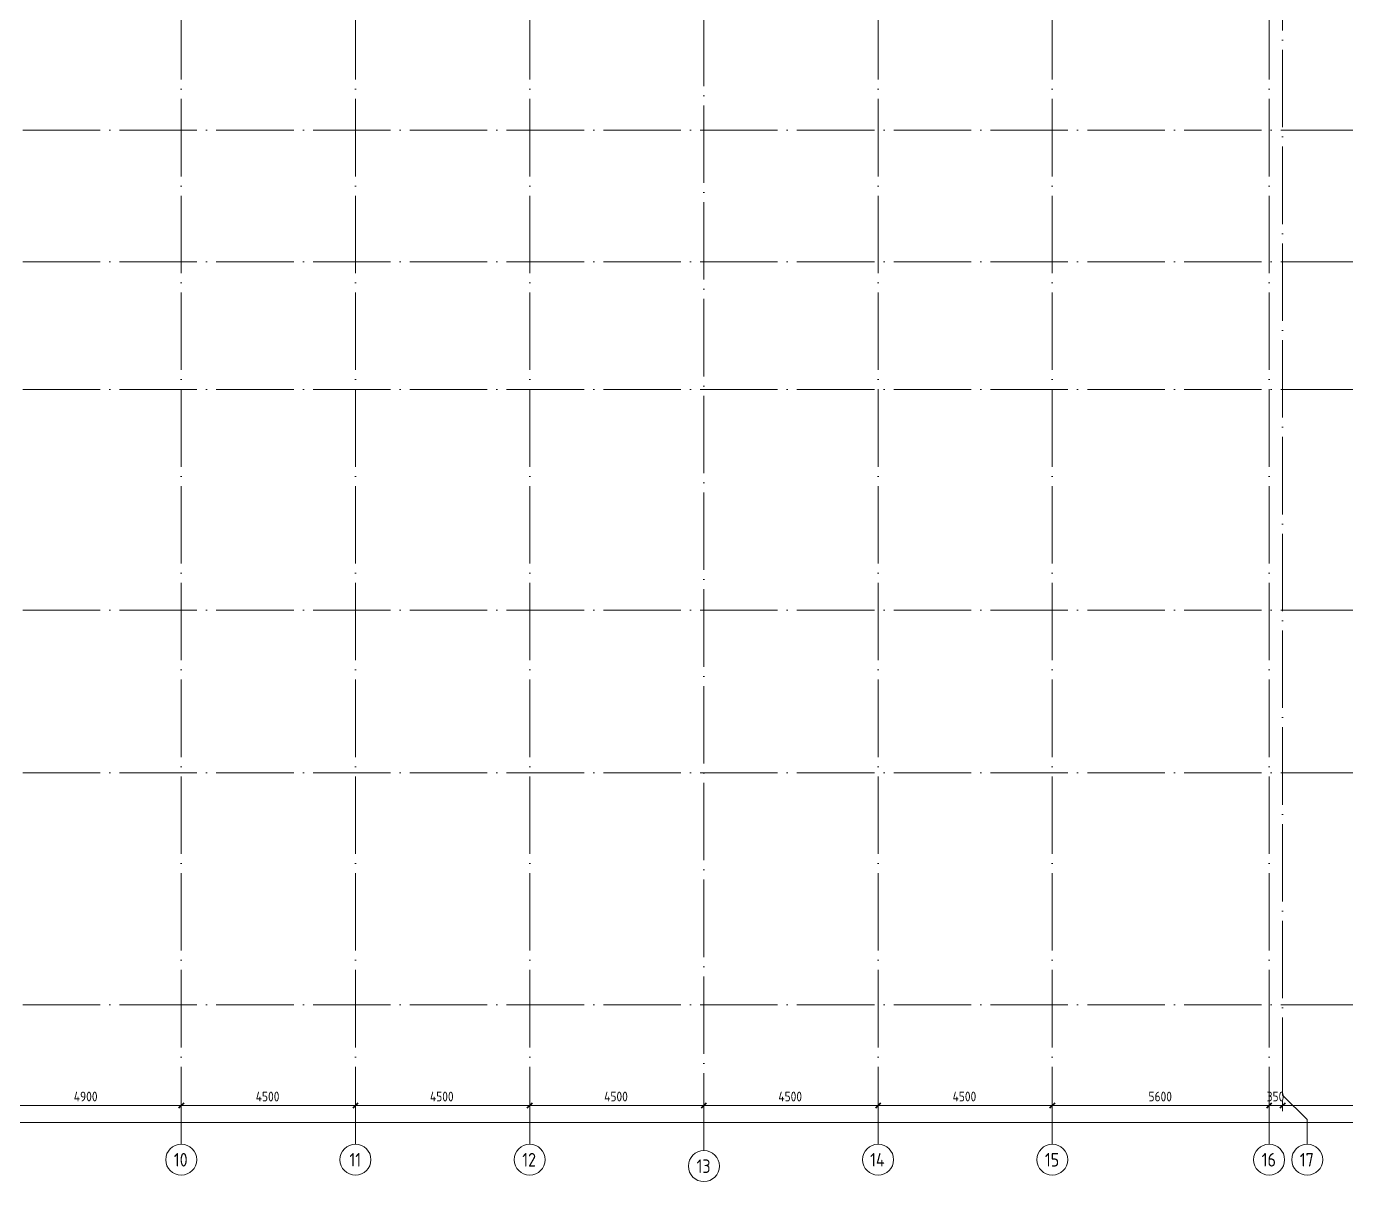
# Model space of a CAD drawing. Header units: millimetres. Extents: x -4370 to 196781, y -4577 to 61202.
# Drawn here: x 37050 to 71152, y -4539 to 25303 of the extents above; entities that cross this region are included whole.
import ezdxf

# ---------------------------------------------------------------- set-up
doc = ezdxf.new("R2010")
doc.units = ezdxf.units.MM
doc.linetypes.add('ADSK_Линия сетки', pattern=[2500, 2000, -250, 0, -250])
for name, color, linetype, lineweight in [('A-____-____-DIMS', 211, 'Continuous', 9), ('A-____-____-DIMS-100', 211, 'Continuous', 9), ('S-GRID-____-IDEN', 1, 'Continuous', 20), ('S-GRID-____-OTLN', 1, 'Continuous', 9)]:
    doc.layers.add(name, color=color, linetype=linetype, lineweight=lineweight)
doc.styles.add('GOST Common', font='GOST_Common.ttf', dxfattribs={"width": 0.9, "height": 350})
doc.styles.add('GOST Common_1', font='GOST_Common.ttf', dxfattribs={"width": 0.9, "height": 250})
doc.dimstyles.new('ADSK_Основной_2_5_мм_Округление_до_10_мм', dxfattribs={"dimscale": 304.8, "dimtxt": 0.824897, "dimasz": 0.463911, "dimexe": 0.492126, "dimexo": 0.001615, "dimgap": 0.098425, "dimtad": 1, "dimdec": 0, "dimlfac": 304.8, "dimrnd": 10, "dimdsep": 46, "dimtxsty": 'GOST Common_1', "dimblk1": 'OBLIQUE', "dimblk2": 'OBLIQUE', "dimsah": 1, "dimcen": 0.09, "dimdle": 0.492126, "dimazin": 2, "dimtfac": 1, "dimtdec": 4, "dimtix": 1, "dimtmove": 0, "dimatfit": 3, "dimfxl": 1, "dimtvp": 1, "dimtolj": 1, "dimtzin": 0, "dimlwd": 20, "dimlwe": 20, "dimarcsym": 2})

# ---------------------------------------------------------------- blocks, each defined once
blk = doc.blocks.new('Ось сетки - Круг_Ø8 мм-8258-О_АИ_ПП_0_000_Целиком')
at = {"layer": 'S-GRID-____-IDEN'}
for start, end in [(360, 180), (180, 360)]:
    blk.add_arc((0, 0), 4, start, end, dxfattribs=at)
blk = doc.blocks.new('DIMBLOCK35-О_АИ_ПП_0_000_Целиком')
at = {"layer": 'A-____-____-DIMS-100', "lineweight": 20}
for p, q in [((-150, -3013), (152900, -3013)), ((0, -3063), (0, -2863)), ((0, -3013), (0, -3063)), ((152750, -3063), (152750, -2863)), ((152750, -3013), (152750, -3063))]:
    blk.add_line(p, q, dxfattribs=at)
at = {"layer": 'A-____-____-DIMS-100', "lineweight": 40}
for p, q in [((0, -3013), (-71, -3084)), ((0, -3013), (71, -2942)), ((152750, -3013), (152679, -3084)), ((152750, -3013), (152821, -2942))]:
    blk.add_line(p, q, dxfattribs=at)
at = {"layer": 'A-____-____-DIMS-100', "color": 0, "lineweight": 20, "insert": (75925, -2656), "char_height": 250, "width": 1079.01, "attachment_point": 1, "line_spacing_factor": 1.022761, "style": 'GOST Common_1'}
blk.add_mtext('152750', dxfattribs=at)
blk = doc.blocks.new('_Oblique')
at = {"color": 0, "linetype": 'ByBlock', "lineweight": -2}
blk.add_line((-0.5, -0.5), (0.5, 0.5), dxfattribs=at)
blk = doc.blocks.new('DIMBLOCK62-О_АИ_ПП_0_000_Целиком')
at = {"layer": 'A-____-____-DIMS-100', "lineweight": 40}
for p, q in [((69500, -2573), (69429, -2643)), ((69500, -2573), (69571, -2502)), ((74800, -2573), (74729, -2643)), ((74800, -2573), (74871, -2502))]:
    blk.add_line(p, q, dxfattribs=at)
at = {"layer": 'A-____-____-DIMS-100', "lineweight": 20}
for p, q in [((69500, -2453), (69500, -2723)), ((69500, -2573), (69500, -2453)), ((74800, -2573), (69500, -2573)), ((74800, -2523), (74800, -2723)), ((74800, -2573), (74800, -2523))]:
    blk.add_line(p, q, dxfattribs=at)
at = {"layer": 'A-____-____-DIMS-100', "color": 0, "lineweight": 20, "insert": (71835, -2216), "char_height": 250, "width": 756.84, "attachment_point": 1, "line_spacing_factor": 1.022761, "style": 'GOST Common_1'}
blk.add_mtext('5300', dxfattribs=at)
blk = doc.blocks.new('DIMBLOCK63-О_АИ_ПП_0_000_Целиком')
at = {"layer": 'A-____-____-DIMS-100', "lineweight": 40}
for p, q in [((69150, -2573), (69079, -2643)), ((69150, -2573), (69221, -2502)), ((69500, -2573), (69429, -2643)), ((69500, -2573), (69571, -2502))]:
    blk.add_line(p, q, dxfattribs=at)
at = {"layer": 'A-____-____-DIMS-100', "lineweight": 20}
for p, q in [((69150, -2523), (69150, -2723)), ((69150, -2573), (69150, -2523)), ((69500, -2573), (69150, -2573)), ((69500, -2453), (69500, -2723)), ((69500, -2573), (69500, -2453))]:
    blk.add_line(p, q, dxfattribs=at)
at = {"layer": 'A-____-____-DIMS-100', "color": 0, "lineweight": 20, "insert": (69088, -2216), "char_height": 250, "width": 567.63, "attachment_point": 1, "line_spacing_factor": 1.022761, "style": 'GOST Common_1'}
blk.add_mtext('350', dxfattribs=at)
blk = doc.blocks.new('DIMBLOCK64-О_АИ_ПП_0_000_Целиком')
at = {"layer": 'A-____-____-DIMS-100', "lineweight": 40}
for p, q in [((63550, -2573), (63479, -2643)), ((63550, -2573), (63621, -2502)), ((69150, -2573), (69079, -2643)), ((69150, -2573), (69221, -2502))]:
    blk.add_line(p, q, dxfattribs=at)
at = {"layer": 'A-____-____-DIMS-100', "lineweight": 20}
for p, q in [((63550, -2523), (63550, -2723)), ((63550, -2573), (63550, -2523)), ((69150, -2573), (63550, -2573)), ((69150, -2523), (69150, -2723)), ((69150, -2573), (69150, -2523))]:
    blk.add_line(p, q, dxfattribs=at)
at = {"layer": 'A-____-____-DIMS-100', "color": 0, "lineweight": 20, "insert": (66035, -2216), "char_height": 250, "width": 756.84, "attachment_point": 1, "line_spacing_factor": 1.022761, "style": 'GOST Common_1'}
blk.add_mtext('5600', dxfattribs=at)
blk = doc.blocks.new('DIMBLOCK65-О_АИ_ПП_0_000_Целиком')
at = {"layer": 'A-____-____-DIMS-100', "lineweight": 40}
for p, q in [((59050, -2573), (58979, -2643)), ((59050, -2573), (59121, -2502)), ((63550, -2573), (63479, -2643)), ((63550, -2573), (63621, -2502))]:
    blk.add_line(p, q, dxfattribs=at)
at = {"layer": 'A-____-____-DIMS-100', "lineweight": 20}
for p, q in [((59050, -2523), (59050, -2723)), ((59050, -2573), (59050, -2523)), ((63550, -2573), (59050, -2573)), ((63550, -2523), (63550, -2723)), ((63550, -2573), (63550, -2523))]:
    blk.add_line(p, q, dxfattribs=at)
at = {"layer": 'A-____-____-DIMS-100', "color": 0, "lineweight": 20, "insert": (60974, -2216), "char_height": 250, "width": 782.41, "attachment_point": 1, "line_spacing_factor": 1.022761, "style": 'GOST Common_1'}
blk.add_mtext('4500', dxfattribs=at)
blk = doc.blocks.new('DIMBLOCK66-О_АИ_ПП_0_000_Целиком')
at = {"layer": 'A-____-____-DIMS-100', "lineweight": 40}
for p, q in [((54550, -2573), (54479, -2643)), ((54550, -2573), (54621, -2502)), ((59050, -2573), (58979, -2643)), ((59050, -2573), (59121, -2502))]:
    blk.add_line(p, q, dxfattribs=at)
at = {"layer": 'A-____-____-DIMS-100', "lineweight": 20}
for p, q in [((54550, -2523), (54550, -2723)), ((54550, -2573), (54550, -2523)), ((59050, -2573), (54550, -2573)), ((59050, -2523), (59050, -2723)), ((59050, -2573), (59050, -2523))]:
    blk.add_line(p, q, dxfattribs=at)
at = {"layer": 'A-____-____-DIMS-100', "color": 0, "lineweight": 20, "insert": (56474, -2216), "char_height": 250, "width": 782.41, "attachment_point": 1, "line_spacing_factor": 1.022761, "style": 'GOST Common_1'}
blk.add_mtext('4500', dxfattribs=at)
blk = doc.blocks.new('DIMBLOCK67-О_АИ_ПП_0_000_Целиком')
at = {"layer": 'A-____-____-DIMS-100', "lineweight": 40}
for p, q in [((50050, -2573), (49979, -2643)), ((50050, -2573), (50121, -2502)), ((54550, -2573), (54479, -2643)), ((54550, -2573), (54621, -2502))]:
    blk.add_line(p, q, dxfattribs=at)
at = {"layer": 'A-____-____-DIMS-100', "lineweight": 20}
for p, q in [((50050, -2523), (50050, -2723)), ((50050, -2573), (50050, -2523)), ((54550, -2573), (50050, -2573)), ((54550, -2523), (54550, -2723)), ((54550, -2573), (54550, -2523))]:
    blk.add_line(p, q, dxfattribs=at)
at = {"layer": 'A-____-____-DIMS-100', "color": 0, "lineweight": 20, "insert": (51974, -2216), "char_height": 250, "width": 782.41, "attachment_point": 1, "line_spacing_factor": 1.022761, "style": 'GOST Common_1'}
blk.add_mtext('4500', dxfattribs=at)
blk = doc.blocks.new('DIMBLOCK68-О_АИ_ПП_0_000_Целиком')
at = {"layer": 'A-____-____-DIMS-100', "lineweight": 40}
for p, q in [((45550, -2573), (45479, -2643)), ((45550, -2573), (45621, -2502)), ((50050, -2573), (49979, -2643)), ((50050, -2573), (50121, -2502))]:
    blk.add_line(p, q, dxfattribs=at)
at = {"layer": 'A-____-____-DIMS-100', "lineweight": 20}
for p, q in [((45550, -2523), (45550, -2723)), ((45550, -2573), (45550, -2523)), ((50050, -2573), (45550, -2573)), ((50050, -2523), (50050, -2723)), ((50050, -2573), (50050, -2523))]:
    blk.add_line(p, q, dxfattribs=at)
at = {"layer": 'A-____-____-DIMS-100', "color": 0, "lineweight": 20, "insert": (47474, -2216), "char_height": 250, "width": 782.41, "attachment_point": 1, "line_spacing_factor": 1.022761, "style": 'GOST Common_1'}
blk.add_mtext('4500', dxfattribs=at)
blk = doc.blocks.new('DIMBLOCK69-О_АИ_ПП_0_000_Целиком')
at = {"layer": 'A-____-____-DIMS-100', "lineweight": 40}
for p, q in [((41050, -2573), (40979, -2643)), ((41050, -2573), (41121, -2502)), ((45550, -2573), (45479, -2643)), ((45550, -2573), (45621, -2502))]:
    blk.add_line(p, q, dxfattribs=at)
at = {"layer": 'A-____-____-DIMS-100', "lineweight": 20}
for p, q in [((41050, -2523), (41050, -2723)), ((41050, -2573), (41050, -2523)), ((45550, -2573), (41050, -2573)), ((45550, -2523), (45550, -2723)), ((45550, -2573), (45550, -2523))]:
    blk.add_line(p, q, dxfattribs=at)
at = {"layer": 'A-____-____-DIMS-100', "color": 0, "lineweight": 20, "insert": (42974, -2216), "char_height": 250, "width": 782.41, "attachment_point": 1, "line_spacing_factor": 1.022761, "style": 'GOST Common_1'}
blk.add_mtext('4500', dxfattribs=at)
blk = doc.blocks.new('DIMBLOCK70-О_АИ_ПП_0_000_Целиком')
at = {"layer": 'A-____-____-DIMS-100', "lineweight": 40}
for p, q in [((36150, -2573), (36079, -2643)), ((36150, -2573), (36221, -2502)), ((41050, -2573), (40979, -2643)), ((41050, -2573), (41121, -2502))]:
    blk.add_line(p, q, dxfattribs=at)
at = {"layer": 'A-____-____-DIMS-100', "lineweight": 20}
for p, q in [((36150, -2523), (36150, -2723)), ((36150, -2573), (36150, -2523)), ((41050, -2573), (36150, -2573)), ((41050, -2523), (41050, -2723)), ((41050, -2573), (41050, -2523))]:
    blk.add_line(p, q, dxfattribs=at)
at = {"layer": 'A-____-____-DIMS-100', "color": 0, "lineweight": 20, "insert": (38274, -2216), "char_height": 250, "width": 782.41, "attachment_point": 1, "line_spacing_factor": 1.022761, "style": 'GOST Common_1'}
blk.add_mtext('4900', dxfattribs=at)

msp = doc.modelspace()

# ---------------------------------------------------------------- linework, layer by layer
at = {"layer": 'S-GRID-____-OTLN', "linetype": 'ADSK_Линия сетки'}
for p, q in [((41050, -3572.657751), (41050, 60644.999414)), ((45550, -3572.657751), (45550, 60644.999414)), ((50050, -3572.657751), (50050, 60644.999414)), ((54550, -3738.83936), (54550, 60644.999414)), ((59050, -3572.657751), (59050, 60644.999414)), ((63549.999976, -3572.657751), (63549.999976, 60644.999414)), ((69150, -3572.657751), (69150, 60644.999414)), ((69500, -2302.657751), (69500, 60644.999414)), ((-3047.723308, 22625.000586), (156348.554077, 22625.000586)), ((-3047.723308, 19225.000586), (156348.554077, 19225.000586)), ((-3047.723308, 15925.000586), (156348.554077, 15925.000586)), ((-3047.723308, 10225.000586), (156348.554077, 10225.000586)), ((-3047.723308, 6025.000586), (156348.554077, 6025.000586)), ((-3047.723308, 25.000586), (156348.554077, 25.000586))]:
    msp.add_line(p, q, dxfattribs=at)
at = {"layer": 'S-GRID-____-OTLN'}
for p, q in [((69500, -2302.657751), (70135, -2937.657751)), ((70135, -2937.657751), (70135, -3572.657751))]:
    msp.add_line(p, q, dxfattribs=at)

# ---------------------------------------------------------------- block references
at = {"layer": 'S-GRID-____-IDEN', "xscale": 99.99999999999993, "yscale": 99.99999999999993, "zscale": 99.99999999999993}
for p in [(41050, -3972.657751), (45550, -3972.657751), (50050, -3972.657751), (54550, -4138.83936), (59050, -3972.657751), (63549.999976, -3972.657751), (69150, -3972.657751), (70135, -3972.657751)]:
    msp.add_blockref('Ось сетки - Круг_Ø8 мм-8258-О_АИ_ПП_0_000_Целиком', p, dxfattribs=at)

# ---------------------------------------------------------------- texts
at = {"layer": 'S-GRID-____-IDEN', "lineweight": 9, "char_height": 350, "attachment_point": 1, "style": 'GOST Common'}
for s, insert, width in [('10', (40858.819337, -3800.124393), 461.772), ('11', (45394.369337, -3800.124393), 375.18975), ('12', (49858.819337, -3800.124393), 461.772), ('13', (54361.519337, -3966.306003), 454.5568125), ('14', (58843.969337, -3800.124393), 497.8479375), ('15', (63358.819312, -3800.124393), 461.772), ('16', (68958.819337, -3800.124393), 461.772), ('17', (69943.819337, -3800.124393), 461.772)]:
    msp.add_mtext(s, dxfattribs=dict(at, insert=insert, width=width))

# ---------------------------------------------------------------- dimensions: what is measured, and where the dimension line sits
at = {"layer": 'A-____-____-DIMS', "lineweight": 20}
for base, p1, p2, override, picture, middle in [((36150, -2572.657751), (41050, -2672.642649), (36150, -2672.642649), {"dimpost": '<>', "dimfxl": 4900}, 'DIMBLOCK70-О_АИ_ПП_0_000_Целиком', (38600, -2417.657751)), ((41050, -2572.657751), (45550, -2672.642649), (41050, -2672.642649), {"dimpost": '<>', "dimfxl": 4500}, 'DIMBLOCK69-О_АИ_ПП_0_000_Целиком', (43300, -2417.657751)), ((45550, -2572.657751), (50050, -2672.642649), (45550, -2672.642649), {"dimpost": '<>', "dimfxl": 4500}, 'DIMBLOCK68-О_АИ_ПП_0_000_Целиком', (47800, -2417.657751)), ((50050, -2572.657751), (54550, -2672.642649), (50050, -2672.642649), {"dimpost": '<>', "dimfxl": 4500}, 'DIMBLOCK67-О_АИ_ПП_0_000_Целиком', (52300, -2417.657751)), ((54550, -2572.657751), (59050, -2672.642649), (54550, -2672.642649), {"dimpost": '<>', "dimfxl": 4500}, 'DIMBLOCK66-О_АИ_ПП_0_000_Целиком', (56800, -2417.657751)), ((59050, -2572.657751), (63549.999976, -2672.642649), (59050, -2672.642649), {"dimpost": '<>', "dimfxl": 4499.999976}, 'DIMBLOCK65-О_АИ_ПП_0_000_Целиком', (61299.999988, -2417.657751)), ((63549.999976, -2572.657751), (69150, -2672.642649), (63549.999976, -2672.642649), {"dimpost": '<>', "dimfxl": 5600.000024}, 'DIMBLOCK64-О_АИ_ПП_0_000_Целиком', (66349.999988, -2417.657751)), ((69150, -2572.657751), (69500, -2302.657751), (69150, -2672.642649), {"dimpost": '<>', "dimfxl": 509.302293}, 'DIMBLOCK63-О_АИ_ПП_0_000_Целиком', (69325, -2417.657751)), ((69500, -2572.657751), (74800, -2672.642649), (69500, -2302.657751), {"dimpost": '<>', "dimfxl": 5312.898345}, 'DIMBLOCK62-О_АИ_ПП_0_000_Целиком', (72150, -2417.657751)), ((152750.001, -3013.152518), (0, -2913.167619), (152750.001, -2913.167619), {"dimpost": '<>', "dimfxl": 152750.001}, 'DIMBLOCK35-О_АИ_ПП_0_000_Целиком', (76375.0005, -2858.152518))]:
    dim = msp.add_linear_dim(base=base, p1=p1, p2=p2, dimstyle='ADSK_Основной_2_5_мм_Округление_до_10_мм', override=override, dxfattribs=at)
    dim.commit()
    dim.dimension.update_dxf_attribs({"geometry": picture, "text_midpoint": middle})

doc.saveas('drawing.dxf')
